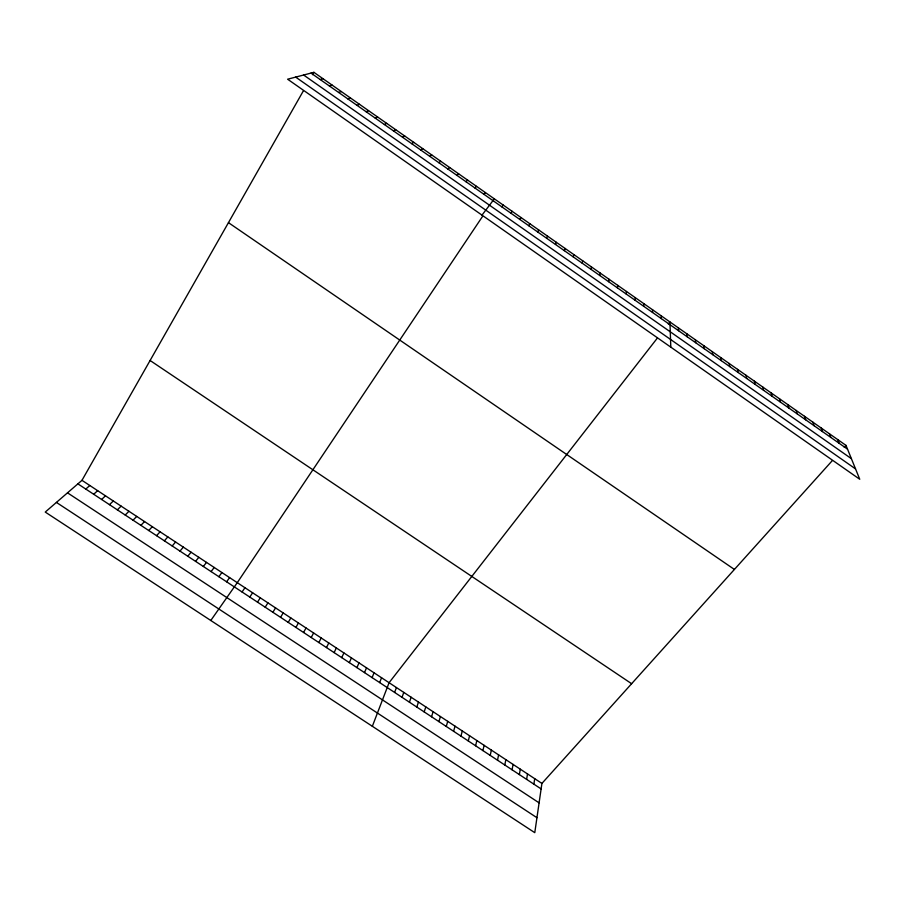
<?xml version="1.0" encoding="UTF-8"?>
<svg xmlns="http://www.w3.org/2000/svg" width="905" height="905" viewBox="0 0 905 905"><rect width="100%" height="100%" fill="white"/><g stroke="black" fill="none" stroke-linecap="round" stroke-linejoin="round"><path stroke-width="1.36" d="M652.528 312.463L652.573 309.781M643.772 306.331L643.885 303.684M634.993 300.177L635.186 297.587M626.203 294.012L626.464 291.478M617.402 287.847L617.742 285.358M832.204 460.736L541.914 783.425L534.776 832.668L45.25 512.072L81.97 480.329L303.311 90.964M533.871 784.149L534.719 778.685M526.62 779.375L527.513 773.933M608.601 281.67L608.997 279.226M519.357 774.59L520.296 769.182M512.083 769.793L513.078 764.42M504.798 765.008L505.85 759.657M599.777 275.493L600.253 273.095M497.512 760.2L498.61 754.894M490.216 755.404L491.358 750.121M482.908 750.584L484.107 745.335M590.942 269.294L591.485 266.952M475.6 745.777L476.845 740.55M468.281 740.957L469.582 735.754M460.95 736.127L462.297 730.957M582.096 263.095L582.718 260.798M453.609 731.297L455.011 726.161M446.267 726.455L447.715 721.353M438.914 721.613L440.418 716.545M573.238 256.884L573.928 254.644M431.549 716.771L433.11 711.726M424.185 711.918L425.791 706.907M416.809 707.054L418.461 702.076M409.422 702.19L411.13 697.246M564.369 250.674L565.127 248.479M402.024 697.325L403.788 692.404M394.625 692.449L396.435 687.562M372.351 726.285L389.082 682.709L657.154 338.346M555.478 244.452L556.326 242.302M379.648 682.585L381.571 677.766M372.079 677.607L374.059 672.811M364.5 672.607L366.525 667.845M546.586 238.207L547.502 236.115M356.921 667.619L358.991 662.89M349.319 662.618L351.457 657.912M341.717 657.607L343.9 652.935M537.683 231.974L538.667 229.927M334.103 652.596L336.343 647.957M326.479 647.573L328.775 642.969M318.854 642.55L321.196 637.98M528.758 225.718L529.821 223.716M311.207 637.516L313.616 632.98M303.56 632.482L306.026 627.968M295.912 627.437L298.412 622.968M312.576 74.674L313.899 72.332L846.005 445.396L859.75 479.265L287.62 79.21L313.899 72.332M288.243 622.391L290.81 617.945M519.832 219.463L520.963 217.505M280.561 617.334L283.186 612.923M272.88 612.278L275.561 607.9M265.188 607.21L267.925 602.866M510.884 213.195L512.094 211.295M257.495 602.142L260.278 597.832M249.78 597.062L252.619 592.786M482.614 216.318L237.28 582.673L210.786 620.491M492.852 201.023L494.322 198.828L482.003 215.13M242.065 591.983L244.961 587.73M501.936 206.917L503.214 205.062M226.601 581.791L229.599 577.616M218.852 576.689L221.917 572.548M211.091 571.587L214.214 567.469M203.331 566.473L206.51 562.39M668.32 324.001L669.926 321.942L670.809 347.147M195.559 561.36L198.795 557.31M187.776 556.236L191.068 552.22M483.983 194.337L485.419 192.584M179.993 551.1L183.33 547.118M172.188 545.964L175.593 542.016M164.382 540.817L167.832 536.914M474.989 188.036L476.505 186.34M844.275 447.319L846.005 445.396M156.565 535.669L160.072 531.801M148.737 530.522L152.311 526.676M140.897 525.364L144.529 521.552M465.996 181.724L467.58 180.072M133.058 520.194L136.734 516.416M125.207 515.024L128.94 511.28M117.333 509.843L121.134 506.133M456.968 175.4L458.631 173.805M109.471 504.662L113.317 500.985M101.586 499.47L105.5 495.827M93.69 494.266L97.661 490.668M447.941 169.077L449.683 167.527M85.794 489.073L89.821 485.499M438.902 162.73L440.712 161.248M429.852 156.395L431.742 154.947M420.78 150.038L422.748 148.646M411.707 143.669L413.743 142.334M402.612 137.3L404.727 136.01M393.505 130.92L395.7 129.687M384.399 124.528L386.661 123.352M375.27 118.136L377.611 117.005M366.118 111.722L368.55 110.648M356.966 105.308L359.477 104.29M347.803 98.883L350.382 97.91M338.628 92.446L341.287 91.529M329.431 86.009L332.169 85.138M320.223 79.549L323.04 78.746M67.502 492.829L539.097 802.848M56.415 502.422L536.948 817.713M81.97 480.329L541.914 783.425M77.887 483.858L541.122 788.922M150.094 360.495L631.622 683.705M228.456 222.653L734.408 569.449M295.675 77.106L855.542 468.903M311.003 73.09L847.521 449.14M303.627 75.025L851.39 458.665M837.725 439.592L839.173 443.292M829.433 433.778L830.824 437.432M821.14 427.963L822.464 431.572M812.826 422.137L814.081 425.701M804.511 416.311L805.699 419.83M796.185 410.463L797.305 413.936M787.836 404.614L788.9 408.042M779.488 398.766L780.472 402.148M771.128 392.906L772.044 396.232M762.757 387.035L763.605 390.315M754.374 381.152L755.155 384.399M745.98 375.27L746.693 378.46M737.564 369.376L738.22 372.521M729.147 363.471L729.735 366.582M720.719 357.565L721.24 360.62M712.28 351.649L712.733 354.658M703.83 345.721L704.214 348.685M695.368 339.794L695.674 342.712M686.906 333.843L687.133 336.728M678.422 327.904L678.58 330.732M661.25 315.868L661.284 318.605"/></g></svg>
